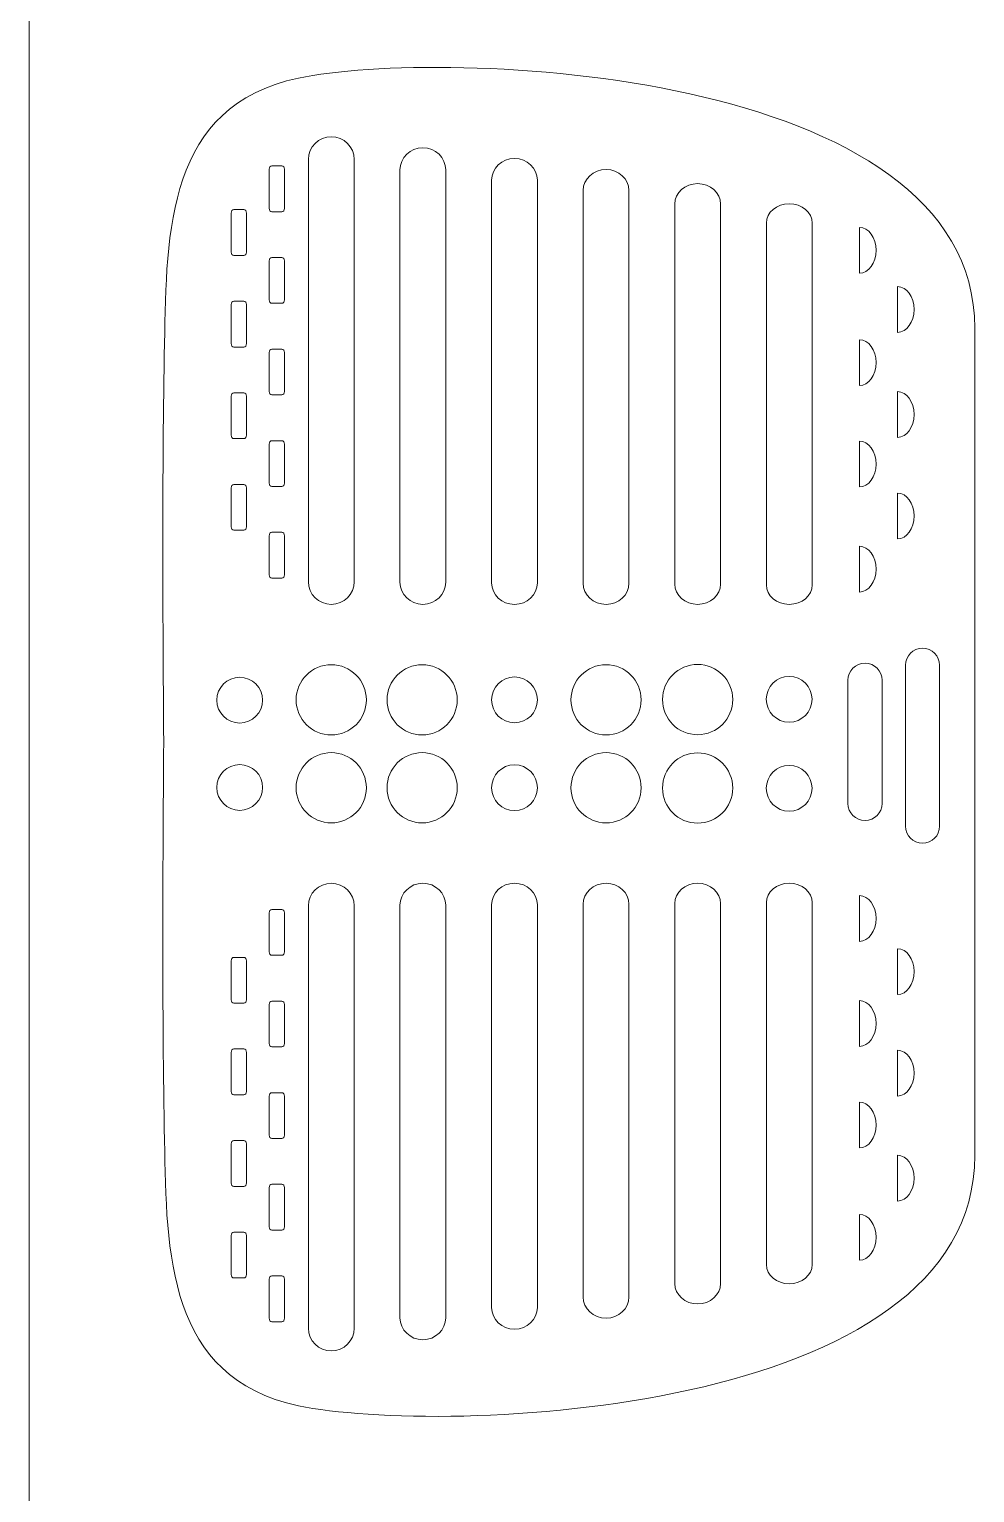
# Model space of a CAD drawing. Header units: millimetres. Extents: x 73 to 248, y -150 to 150.
# Drawn here: x 72.7 to 134.7, y -40.4 to 55.4 of the extents above; entities that cross this region are included whole.
import ezdxf

# ---------------------------------------------------------------- set-up
doc = ezdxf.new("R2010")
doc.units = ezdxf.units.MM
doc.header["$MEASUREMENT"] = 0
doc.layers.add('Layer 1', color=7, linetype='Continuous')

msp = doc.modelspace()

# ---------------------------------------------------------------- linework, layer by layer
at = {"layer": 'Layer 1', "color": 250, "lineweight": 18}
msp.add_open_spline([(72.7275, -150), (72.7275, -150), (72.7275, 150), (72.7275, 150)], degree=3, dxfattribs=at)
for points, knots in [([(134.6623, 8.7338), (134.6623, 8.7338), (134.6623, -18.3638), (134.6623, -18.3638), (134.6623, -35.4957), (99.6377, -36.7057), (90.3612, -34.7464), (81.7476, -32.9271), (81.7202, -24.7047), (81.5859, -17.3757), (81.4271, -8.7162), (81.4735, 0.0052), (81.5319, 8.7338), (81.4735, 17.4624), (81.4271, 26.1838), (81.5859, 34.8433), (81.7202, 42.1723), (81.7476, 50.3947), (90.3612, 52.214), (99.6377, 54.1733), (134.6623, 52.9633), (134.6623, 35.8314), (134.6623, 35.8314), (134.6623, 8.7338), (134.6623, 8.7338)], [0, 0, 0, 0, 0.125, 0.125, 0.125, 0.25, 0.25, 0.25, 0.375, 0.375, 0.375, 0.5, 0.5, 0.5, 0.625, 0.625, 0.625, 0.75, 0.75, 0.75, 0.875, 0.875, 0.875, 1, 1, 1, 1]), ([(91.0122, 19.222), (91.0122, 19.222), (91.0122, 46.8881), (91.0122, 46.8881), (91.0122, 47.7033), (91.6872, 48.3703), (92.5122, 48.3703), (92.5122, 48.3703), (92.5122, 48.3703), (92.5122, 48.3703), (93.3372, 48.3703), (94.0122, 47.7033), (94.0122, 46.8881), (94.0122, 46.8881), (94.0122, 19.222), (94.0122, 19.222), (94.0122, 18.4068), (93.3372, 17.7399), (92.5122, 17.7399), (92.5122, 17.7399), (92.5122, 17.7399), (92.5122, 17.7399), (91.6872, 17.7399), (91.0122, 18.4068), (91.0122, 19.222)], [0, 0, 0, 0, 0.125, 0.125, 0.125, 0.25, 0.25, 0.25, 0.375, 0.375, 0.375, 0.5, 0.5, 0.5, 0.625, 0.625, 0.625, 0.75, 0.75, 0.75, 0.875, 0.875, 0.875, 1, 1, 1, 1]), ([(97.0122, 46.1955), (97.0122, 46.1955), (97.0122, 19.1868), (97.0122, 19.1868), (97.0122, 18.391), (97.6872, 17.7399), (98.5122, 17.7399), (98.5122, 17.7399), (98.5122, 17.7399), (98.5122, 17.7399), (99.3372, 17.7399), (100.0122, 18.391), (100.0122, 19.1868), (100.0122, 19.1868), (100.0122, 46.1955), (100.0122, 46.1955), (100.0122, 46.9913), (99.3372, 47.6424), (98.5122, 47.6424), (98.5122, 47.6424), (98.5122, 47.6424), (98.5122, 47.6424), (97.6872, 47.6424), (97.0122, 46.9913), (97.0122, 46.1955)], [0, 0, 0, 0, 0.125, 0.125, 0.125, 0.25, 0.25, 0.25, 0.375, 0.375, 0.375, 0.5, 0.5, 0.5, 0.625, 0.625, 0.625, 0.75, 0.75, 0.75, 0.875, 0.875, 0.875, 1, 1, 1, 1]), ([(89.4459, 43.6796), (89.4459, 43.6796), (89.4459, 46.2372), (89.4459, 46.2372), (89.4459, 46.3589), (89.3712, 46.4584), (89.28, 46.4584), (89.28, 46.4584), (88.6118, 46.4584), (88.6118, 46.4584), (88.5205, 46.4584), (88.4459, 46.3589), (88.4459, 46.2372), (88.4459, 46.2372), (88.4459, 43.6796), (88.4459, 43.6796), (88.4459, 43.5579), (88.5205, 43.4584), (88.6118, 43.4584), (88.6118, 43.4584), (89.28, 43.4584), (89.28, 43.4584), (89.3712, 43.4584), (89.4459, 43.5579), (89.4459, 43.6796)], [0, 0, 0, 0, 0.125, 0.125, 0.125, 0.25, 0.25, 0.25, 0.375, 0.375, 0.375, 0.5, 0.5, 0.5, 0.625, 0.625, 0.625, 0.75, 0.75, 0.75, 0.875, 0.875, 0.875, 1, 1, 1, 1]), ([(103.0122, 45.5321), (103.0122, 45.5321), (103.0122, 19.153), (103.0122, 19.153), (103.0122, 18.3758), (103.6872, 17.7399), (104.5122, 17.7399), (104.5122, 17.7399), (104.5122, 17.7399), (104.5122, 17.7399), (105.3372, 17.7399), (106.0122, 18.3758), (106.0122, 19.153), (106.0122, 19.153), (106.0122, 45.5321), (106.0122, 45.5321), (106.0122, 46.3093), (105.3372, 46.9453), (104.5122, 46.9453), (104.5122, 46.9453), (104.5122, 46.9453), (104.5122, 46.9453), (103.6872, 46.9453), (103.0122, 46.3093), (103.0122, 45.5321)], [0, 0, 0, 0, 0.125, 0.125, 0.125, 0.25, 0.25, 0.25, 0.375, 0.375, 0.375, 0.5, 0.5, 0.5, 0.625, 0.625, 0.625, 0.75, 0.75, 0.75, 0.875, 0.875, 0.875, 1, 1, 1, 1]), ([(109.0122, 44.8454), (109.0122, 44.8454), (109.0122, 19.1181), (109.0122, 19.1181), (109.0122, 18.3601), (109.6872, 17.7399), (110.5122, 17.7399), (110.5122, 17.7399), (110.5122, 17.7399), (110.5122, 17.7399), (111.3372, 17.7399), (112.0122, 18.3601), (112.0122, 19.1181), (112.0122, 19.1181), (112.0122, 44.8454), (112.0122, 44.8454), (112.0122, 45.6034), (111.3372, 46.2236), (110.5122, 46.2236), (110.5122, 46.2236), (110.5122, 46.2236), (110.5122, 46.2236), (109.6872, 46.2236), (109.0122, 45.6034), (109.0122, 44.8454)], [0, 0, 0, 0, 0.125, 0.125, 0.125, 0.25, 0.25, 0.25, 0.375, 0.375, 0.375, 0.5, 0.5, 0.5, 0.625, 0.625, 0.625, 0.75, 0.75, 0.75, 0.875, 0.875, 0.875, 1, 1, 1, 1]), ([(115.0122, 43.9636), (115.0122, 43.9636), (115.0122, 19.0733), (115.0122, 19.0733), (115.0122, 18.3399), (115.6872, 17.7399), (116.5122, 17.7399), (116.5122, 17.7399), (116.5122, 17.7399), (116.5122, 17.7399), (117.3372, 17.7399), (118.0122, 18.3399), (118.0122, 19.0733), (118.0122, 19.0733), (118.0122, 43.9636), (118.0122, 43.9636), (118.0122, 44.697), (117.3372, 45.297), (116.5122, 45.297), (116.5122, 45.297), (116.5122, 45.297), (116.5122, 45.297), (115.6872, 45.297), (115.0122, 44.697), (115.0122, 43.9636)], [0, 0, 0, 0, 0.125, 0.125, 0.125, 0.25, 0.25, 0.25, 0.375, 0.375, 0.375, 0.5, 0.5, 0.5, 0.625, 0.625, 0.625, 0.75, 0.75, 0.75, 0.875, 0.875, 0.875, 1, 1, 1, 1]), ([(86.9547, 40.8167), (86.9547, 40.8167), (86.9547, 43.3743), (86.9547, 43.3743), (86.9547, 43.496), (86.88, 43.5955), (86.7888, 43.5955), (86.7888, 43.5955), (86.1206, 43.5955), (86.1206, 43.5955), (86.0293, 43.5955), (85.9547, 43.496), (85.9547, 43.3743), (85.9547, 43.3743), (85.9547, 40.8167), (85.9547, 40.8167), (85.9547, 40.695), (86.0293, 40.5955), (86.1206, 40.5955), (86.1206, 40.5955), (86.7888, 40.5955), (86.7888, 40.5955), (86.88, 40.5955), (86.9547, 40.695), (86.9547, 40.8167)], [0, 0, 0, 0, 0.125, 0.125, 0.125, 0.25, 0.25, 0.25, 0.375, 0.375, 0.375, 0.5, 0.5, 0.5, 0.625, 0.625, 0.625, 0.75, 0.75, 0.75, 0.875, 0.875, 0.875, 1, 1, 1, 1]), ([(121.0122, 42.711), (121.0122, 42.711), (121.0122, 19.0096), (121.0122, 19.0096), (121.0122, 18.3113), (121.6872, 17.7399), (122.5122, 17.7399), (122.5122, 17.7399), (122.5122, 17.7399), (122.5122, 17.7399), (123.3372, 17.7399), (124.0122, 18.3113), (124.0122, 19.0096), (124.0122, 19.0096), (124.0122, 42.711), (124.0122, 42.711), (124.0122, 43.4093), (123.3372, 43.9807), (122.5122, 43.9807), (122.5122, 43.9807), (122.5122, 43.9807), (122.5122, 43.9807), (121.6872, 43.9807), (121.0122, 43.4093), (121.0122, 42.711)], [0, 0, 0, 0, 0.125, 0.125, 0.125, 0.25, 0.25, 0.25, 0.375, 0.375, 0.375, 0.5, 0.5, 0.5, 0.625, 0.625, 0.625, 0.75, 0.75, 0.75, 0.875, 0.875, 0.875, 1, 1, 1, 1]), ([(127.1205, 42.4301), (127.7148, 42.4301), (128.1967, 41.7585), (128.1967, 40.9301), (128.1967, 40.1017), (127.7148, 39.4301), (127.1205, 39.4301), (127.1205, 39.4301), (127.1205, 42.4301), (127.1205, 42.4301)], [0, 0, 0, 0, 0.3333333, 0.3333333, 0.3333333, 0.6666667, 0.6666667, 0.6666667, 1, 1, 1, 1]), ([(89.4459, 37.6796), (89.4459, 37.6796), (89.4459, 40.2372), (89.4459, 40.2372), (89.4459, 40.3589), (89.3712, 40.4584), (89.28, 40.4584), (89.28, 40.4584), (88.6118, 40.4584), (88.6118, 40.4584), (88.5205, 40.4584), (88.4459, 40.3589), (88.4459, 40.2372), (88.4459, 40.2372), (88.4459, 37.6796), (88.4459, 37.6796), (88.4459, 37.5579), (88.5205, 37.4584), (88.6118, 37.4584), (88.6118, 37.4584), (89.28, 37.4584), (89.28, 37.4584), (89.3712, 37.4584), (89.4459, 37.5579), (89.4459, 37.6796)], [0, 0, 0, 0, 0.125, 0.125, 0.125, 0.25, 0.25, 0.25, 0.375, 0.375, 0.375, 0.5, 0.5, 0.5, 0.625, 0.625, 0.625, 0.75, 0.75, 0.75, 0.875, 0.875, 0.875, 1, 1, 1, 1]), ([(129.6111, 35.5571), (130.2054, 35.5571), (130.6873, 36.2287), (130.6873, 37.0571), (130.6873, 37.8855), (130.2054, 38.5571), (129.6111, 38.5571), (129.6111, 38.5571), (129.6111, 35.5571), (129.6111, 35.5571)], [0, 0, 0, 0, 0.3333333, 0.3333333, 0.3333333, 0.6666667, 0.6666667, 0.6666667, 1, 1, 1, 1]), ([(86.9547, 34.8167), (86.9547, 34.8167), (86.9547, 37.3743), (86.9547, 37.3743), (86.9547, 37.496), (86.88, 37.5955), (86.7888, 37.5955), (86.7888, 37.5955), (86.1206, 37.5955), (86.1206, 37.5955), (86.0293, 37.5955), (85.9547, 37.496), (85.9547, 37.3743), (85.9547, 37.3743), (85.9547, 34.8167), (85.9547, 34.8167), (85.9547, 34.695), (86.0293, 34.5955), (86.1206, 34.5955), (86.1206, 34.5955), (86.7888, 34.5955), (86.7888, 34.5955), (86.88, 34.5955), (86.9547, 34.695), (86.9547, 34.8167)], [0, 0, 0, 0, 0.125, 0.125, 0.125, 0.25, 0.25, 0.25, 0.375, 0.375, 0.375, 0.5, 0.5, 0.5, 0.625, 0.625, 0.625, 0.75, 0.75, 0.75, 0.875, 0.875, 0.875, 1, 1, 1, 1]), ([(127.1205, 35.0766), (127.7148, 35.0766), (128.1967, 34.405), (128.1967, 33.5766), (128.1967, 32.7482), (127.7148, 32.0766), (127.1205, 32.0766), (127.1205, 32.0766), (127.1205, 35.0766), (127.1205, 35.0766)], [0, 0, 0, 0, 0.3333333, 0.3333333, 0.3333333, 0.6666667, 0.6666667, 0.6666667, 1, 1, 1, 1]), ([(89.4459, 31.6796), (89.4459, 31.6796), (89.4459, 34.2372), (89.4459, 34.2372), (89.4459, 34.3589), (89.3712, 34.4584), (89.28, 34.4584), (89.28, 34.4584), (88.6118, 34.4584), (88.6118, 34.4584), (88.5205, 34.4584), (88.4459, 34.3589), (88.4459, 34.2372), (88.4459, 34.2372), (88.4459, 31.6796), (88.4459, 31.6796), (88.4459, 31.5579), (88.5205, 31.4584), (88.6118, 31.4584), (88.6118, 31.4584), (89.28, 31.4584), (89.28, 31.4584), (89.3712, 31.4584), (89.4459, 31.5579), (89.4459, 31.6796)], [0, 0, 0, 0, 0.125, 0.125, 0.125, 0.25, 0.25, 0.25, 0.375, 0.375, 0.375, 0.5, 0.5, 0.5, 0.625, 0.625, 0.625, 0.75, 0.75, 0.75, 0.875, 0.875, 0.875, 1, 1, 1, 1]), ([(129.6111, 28.6763), (130.2054, 28.6763), (130.6873, 29.3479), (130.6873, 30.1763), (130.6873, 31.0047), (130.2054, 31.6763), (129.6111, 31.6763), (129.6111, 31.6763), (129.6111, 28.6763), (129.6111, 28.6763)], [0, 0, 0, 0, 0.3333333, 0.3333333, 0.3333333, 0.6666667, 0.6666667, 0.6666667, 1, 1, 1, 1]), ([(86.9547, 28.8167), (86.9547, 28.8167), (86.9547, 31.3743), (86.9547, 31.3743), (86.9547, 31.496), (86.88, 31.5955), (86.7888, 31.5955), (86.7888, 31.5955), (86.1206, 31.5955), (86.1206, 31.5955), (86.0293, 31.5955), (85.9547, 31.496), (85.9547, 31.3743), (85.9547, 31.3743), (85.9547, 28.8167), (85.9547, 28.8167), (85.9547, 28.695), (86.0293, 28.5955), (86.1206, 28.5955), (86.1206, 28.5955), (86.7888, 28.5955), (86.7888, 28.5955), (86.88, 28.5955), (86.9547, 28.695), (86.9547, 28.8167)], [0, 0, 0, 0, 0.125, 0.125, 0.125, 0.25, 0.25, 0.25, 0.375, 0.375, 0.375, 0.5, 0.5, 0.5, 0.625, 0.625, 0.625, 0.75, 0.75, 0.75, 0.875, 0.875, 0.875, 1, 1, 1, 1]), ([(89.4459, 25.6796), (89.4459, 25.6796), (89.4459, 28.2372), (89.4459, 28.2372), (89.4459, 28.3589), (89.3712, 28.4584), (89.28, 28.4584), (89.28, 28.4584), (88.6118, 28.4584), (88.6118, 28.4584), (88.5205, 28.4584), (88.4459, 28.3589), (88.4459, 28.2372), (88.4459, 28.2372), (88.4459, 25.6796), (88.4459, 25.6796), (88.4459, 25.5579), (88.5205, 25.4584), (88.6118, 25.4584), (88.6118, 25.4584), (89.28, 25.4584), (89.28, 25.4584), (89.3712, 25.4584), (89.4459, 25.5579), (89.4459, 25.6796)], [0, 0, 0, 0, 0.125, 0.125, 0.125, 0.25, 0.25, 0.25, 0.375, 0.375, 0.375, 0.5, 0.5, 0.5, 0.625, 0.625, 0.625, 0.75, 0.75, 0.75, 0.875, 0.875, 0.875, 1, 1, 1, 1]), ([(127.1205, 28.4285), (127.7148, 28.4285), (128.1967, 27.7569), (128.1967, 26.9285), (128.1967, 26.1001), (127.7148, 25.4285), (127.1205, 25.4285), (127.1205, 25.4285), (127.1205, 28.4285), (127.1205, 28.4285)], [0, 0, 0, 0, 0.3333333, 0.3333333, 0.3333333, 0.6666667, 0.6666667, 0.6666667, 1, 1, 1, 1]), ([(86.9547, 22.8167), (86.9547, 22.8167), (86.9547, 25.3743), (86.9547, 25.3743), (86.9547, 25.496), (86.88, 25.5955), (86.7888, 25.5955), (86.7888, 25.5955), (86.1206, 25.5955), (86.1206, 25.5955), (86.0293, 25.5955), (85.9547, 25.496), (85.9547, 25.3743), (85.9547, 25.3743), (85.9547, 22.8167), (85.9547, 22.8167), (85.9547, 22.695), (86.0293, 22.5955), (86.1206, 22.5955), (86.1206, 22.5955), (86.7888, 22.5955), (86.7888, 22.5955), (86.88, 22.5955), (86.9547, 22.695), (86.9547, 22.8167)], [0, 0, 0, 0, 0.125, 0.125, 0.125, 0.25, 0.25, 0.25, 0.375, 0.375, 0.375, 0.5, 0.5, 0.5, 0.625, 0.625, 0.625, 0.75, 0.75, 0.75, 0.875, 0.875, 0.875, 1, 1, 1, 1]), ([(129.6111, 22.0282), (130.2054, 22.0282), (130.6873, 22.6998), (130.6873, 23.5282), (130.6873, 24.3566), (130.2054, 25.0282), (129.6111, 25.0282), (129.6111, 25.0282), (129.6111, 22.0282), (129.6111, 22.0282)], [0, 0, 0, 0, 0.3333333, 0.3333333, 0.3333333, 0.6666667, 0.6666667, 0.6666667, 1, 1, 1, 1]), ([(89.4459, 19.6796), (89.4459, 19.6796), (89.4459, 22.2372), (89.4459, 22.2372), (89.4459, 22.3589), (89.3712, 22.4584), (89.28, 22.4584), (89.28, 22.4584), (88.6118, 22.4584), (88.6118, 22.4584), (88.5205, 22.4584), (88.4459, 22.3589), (88.4459, 22.2372), (88.4459, 22.2372), (88.4459, 19.6796), (88.4459, 19.6796), (88.4459, 19.5579), (88.5205, 19.4584), (88.6118, 19.4584), (88.6118, 19.4584), (89.28, 19.4584), (89.28, 19.4584), (89.3712, 19.4584), (89.4459, 19.5579), (89.4459, 19.6796)], [0, 0, 0, 0, 0.125, 0.125, 0.125, 0.25, 0.25, 0.25, 0.375, 0.375, 0.375, 0.5, 0.5, 0.5, 0.625, 0.625, 0.625, 0.75, 0.75, 0.75, 0.875, 0.875, 0.875, 1, 1, 1, 1]), ([(127.1205, 21.5477), (127.7148, 21.5477), (128.1967, 20.8761), (128.1967, 20.0477), (128.1967, 19.2193), (127.7148, 18.5477), (127.1205, 18.5477), (127.1205, 18.5477), (127.1205, 21.5477), (127.1205, 21.5477)], [0, 0, 0, 0, 0.3333333, 0.3333333, 0.3333333, 0.6666667, 0.6666667, 0.6666667, 1, 1, 1, 1]), ([(132.3609, 3.2122), (132.3609, 3.2122), (132.3609, 13.7482), (132.3609, 13.7482), (132.3609, 14.3641), (131.857, 14.868), (131.2411, 14.868), (131.2411, 14.868), (131.2409, 14.868), (131.2409, 14.868), (130.625, 14.868), (130.1211, 14.3641), (130.1211, 13.7482), (130.1211, 13.7482), (130.1211, 3.2122), (130.1211, 3.2122), (130.1211, 2.5963), (130.625, 2.0924), (131.2409, 2.0924), (131.2409, 2.0924), (131.2411, 2.0924), (131.2411, 2.0924), (131.857, 2.0924), (132.3609, 2.5963), (132.3609, 3.2122)], [0, 0, 0, 0, 0.125, 0.125, 0.125, 0.25, 0.25, 0.25, 0.375, 0.375, 0.375, 0.5, 0.5, 0.5, 0.625, 0.625, 0.625, 0.75, 0.75, 0.75, 0.875, 0.875, 0.875, 1, 1, 1, 1]), ([(94.81, 11.4851), (94.81, 10.2149), (93.7802, 9.1851), (92.51, 9.1851), (91.2398, 9.1851), (90.21, 10.2149), (90.21, 11.4851), (90.21, 12.7553), (91.2398, 13.7851), (92.51, 13.7851), (93.7802, 13.7851), (94.81, 12.7553), (94.81, 11.4851)], [0, 0, 0, 0, 0.25, 0.25, 0.25, 0.5, 0.5, 0.5, 0.75, 0.75, 0.75, 1, 1, 1, 1]), ([(100.7631, 11.4851), (100.7631, 10.2149), (99.7333, 9.1851), (98.4631, 9.1851), (97.1929, 9.1851), (96.1631, 10.2149), (96.1631, 11.4851), (96.1631, 12.7553), (97.1929, 13.7851), (98.4631, 13.7851), (99.7333, 13.7851), (100.7631, 12.7553), (100.7631, 11.4851)], [0, 0, 0, 0, 0.25, 0.25, 0.25, 0.5, 0.5, 0.5, 0.75, 0.75, 0.75, 1, 1, 1, 1]), ([(112.8122, 11.4851), (112.8122, 12.7553), (111.7824, 13.7851), (110.5122, 13.7851), (109.242, 13.7851), (108.2122, 12.7553), (108.2122, 11.4851), (108.2122, 10.2149), (109.242, 9.1851), (110.5122, 9.1851), (111.7824, 9.1851), (112.8122, 10.2149), (112.8122, 11.4851)], [0, 0, 0, 0, 0.25, 0.25, 0.25, 0.5, 0.5, 0.5, 0.75, 0.75, 0.75, 1, 1, 1, 1]), ([(118.81, 11.5031), (118.81, 10.2329), (117.7802, 9.2031), (116.51, 9.2031), (115.2398, 9.2031), (114.21, 10.2329), (114.21, 11.5031), (114.21, 12.7733), (115.2398, 13.8031), (116.51, 13.8031), (117.7802, 13.8031), (118.81, 12.7733), (118.81, 11.5031)], [0, 0, 0, 0, 0.25, 0.25, 0.25, 0.5, 0.5, 0.5, 0.75, 0.75, 0.75, 1, 1, 1, 1]), ([(128.5966, 12.7656), (128.5966, 12.7656), (128.5966, 4.702), (128.5966, 4.702), (128.5966, 4.0861), (128.0927, 3.5822), (127.4768, 3.5822), (127.4768, 3.5822), (127.4766, 3.5822), (127.4766, 3.5822), (126.8607, 3.5822), (126.3568, 4.0861), (126.3568, 4.702), (126.3568, 4.702), (126.3568, 12.7656), (126.3568, 12.7656), (126.3568, 13.3815), (126.8607, 13.8854), (127.4766, 13.8854), (127.4766, 13.8854), (127.4768, 13.8854), (127.4768, 13.8854), (128.0927, 13.8854), (128.5966, 13.3815), (128.5966, 12.7656)], [0, 0, 0, 0, 0.125, 0.125, 0.125, 0.25, 0.25, 0.25, 0.375, 0.375, 0.375, 0.5, 0.5, 0.5, 0.625, 0.625, 0.625, 0.75, 0.75, 0.75, 0.875, 0.875, 0.875, 1, 1, 1, 1]), ([(88.0122, 11.4671), (88.0122, 12.2955), (87.3406, 12.9671), (86.5122, 12.9671), (85.6838, 12.9671), (85.0122, 12.2955), (85.0122, 11.4671), (85.0122, 10.6387), (85.6838, 9.9671), (86.5122, 9.9671), (87.3406, 9.9671), (88.0122, 10.6387), (88.0122, 11.4671)], [0, 0, 0, 0, 0.25, 0.25, 0.25, 0.5, 0.5, 0.5, 0.75, 0.75, 0.75, 1, 1, 1, 1]), ([(106.0122, 11.4851), (106.0122, 12.3135), (105.3406, 12.9851), (104.5122, 12.9851), (103.6838, 12.9851), (103.0122, 12.3135), (103.0122, 11.4851), (103.0122, 10.6567), (103.6838, 9.9851), (104.5122, 9.9851), (105.3406, 9.9851), (106.0122, 10.6567), (106.0122, 11.4851)], [0, 0, 0, 0, 0.25, 0.25, 0.25, 0.5, 0.5, 0.5, 0.75, 0.75, 0.75, 1, 1, 1, 1]), ([(124.0078, 11.5211), (124.0078, 10.6927), (123.3362, 10.0211), (122.5078, 10.0211), (121.6794, 10.0211), (121.0078, 10.6927), (121.0078, 11.5211), (121.0078, 12.3495), (121.6794, 13.0211), (122.5078, 13.0211), (123.3362, 13.0211), (124.0078, 12.3495), (124.0078, 11.5211)], [0, 0, 0, 0, 0.25, 0.25, 0.25, 0.5, 0.5, 0.5, 0.75, 0.75, 0.75, 1, 1, 1, 1]), ([(94.81, 5.7289), (94.81, 6.9991), (93.7802, 8.0289), (92.51, 8.0289), (91.2398, 8.0289), (90.21, 6.9991), (90.21, 5.7289), (90.21, 4.4587), (91.2398, 3.4289), (92.51, 3.4289), (93.7802, 3.4289), (94.81, 4.4587), (94.81, 5.7289)], [0, 0, 0, 0, 0.25, 0.25, 0.25, 0.5, 0.5, 0.5, 0.75, 0.75, 0.75, 1, 1, 1, 1]), ([(100.7631, 5.7289), (100.7631, 6.9991), (99.7333, 8.0289), (98.4631, 8.0289), (97.1929, 8.0289), (96.1631, 6.9991), (96.1631, 5.7289), (96.1631, 4.4587), (97.1929, 3.4289), (98.4631, 3.4289), (99.7333, 3.4289), (100.7631, 4.4587), (100.7631, 5.7289)], [0, 0, 0, 0, 0.25, 0.25, 0.25, 0.5, 0.5, 0.5, 0.75, 0.75, 0.75, 1, 1, 1, 1]), ([(112.8122, 5.7289), (112.8122, 4.4587), (111.7824, 3.4289), (110.5122, 3.4289), (109.242, 3.4289), (108.2122, 4.4587), (108.2122, 5.7289), (108.2122, 6.9991), (109.242, 8.0289), (110.5122, 8.0289), (111.7824, 8.0289), (112.8122, 6.9991), (112.8122, 5.7289)], [0, 0, 0, 0, 0.25, 0.25, 0.25, 0.5, 0.5, 0.5, 0.75, 0.75, 0.75, 1, 1, 1, 1]), ([(118.81, 5.7109), (118.81, 6.9811), (117.7802, 8.0109), (116.51, 8.0109), (115.2398, 8.0109), (114.21, 6.9811), (114.21, 5.7109), (114.21, 4.4407), (115.2398, 3.4109), (116.51, 3.4109), (117.7802, 3.4109), (118.81, 4.4407), (118.81, 5.7109)], [0, 0, 0, 0, 0.25, 0.25, 0.25, 0.5, 0.5, 0.5, 0.75, 0.75, 0.75, 1, 1, 1, 1]), ([(88.0122, 5.7469), (88.0122, 4.9185), (87.3406, 4.2469), (86.5122, 4.2469), (85.6838, 4.2469), (85.0122, 4.9185), (85.0122, 5.7469), (85.0122, 6.5753), (85.6838, 7.2469), (86.5122, 7.2469), (87.3406, 7.2469), (88.0122, 6.5753), (88.0122, 5.7469)], [0, 0, 0, 0, 0.25, 0.25, 0.25, 0.5, 0.5, 0.5, 0.75, 0.75, 0.75, 1, 1, 1, 1]), ([(106.0122, 5.7289), (106.0122, 4.9005), (105.3406, 4.2289), (104.5122, 4.2289), (103.6838, 4.2289), (103.0122, 4.9005), (103.0122, 5.7289), (103.0122, 6.5573), (103.6838, 7.2289), (104.5122, 7.2289), (105.3406, 7.2289), (106.0122, 6.5573), (106.0122, 5.7289)], [0, 0, 0, 0, 0.25, 0.25, 0.25, 0.5, 0.5, 0.5, 0.75, 0.75, 0.75, 1, 1, 1, 1]), ([(124.0078, 5.6929), (124.0078, 6.5213), (123.3362, 7.1929), (122.5078, 7.1929), (121.6794, 7.1929), (121.0078, 6.5213), (121.0078, 5.6929), (121.0078, 4.8645), (121.6794, 4.1929), (122.5078, 4.1929), (123.3362, 4.1929), (124.0078, 4.8645), (124.0078, 5.6929)], [0, 0, 0, 0, 0.25, 0.25, 0.25, 0.5, 0.5, 0.5, 0.75, 0.75, 0.75, 1, 1, 1, 1]), ([(91.0122, -2.008), (91.0122, -2.008), (91.0122, -29.6741), (91.0122, -29.6741), (91.0122, -30.4893), (91.6872, -31.1563), (92.5122, -31.1563), (92.5122, -31.1563), (92.5122, -31.1563), (92.5122, -31.1563), (93.3372, -31.1563), (94.0122, -30.4893), (94.0122, -29.6741), (94.0122, -29.6741), (94.0122, -2.008), (94.0122, -2.008), (94.0122, -1.1928), (93.3372, -0.5259), (92.5122, -0.5259), (92.5122, -0.5259), (92.5122, -0.5259), (92.5122, -0.5259), (91.6872, -0.5259), (91.0122, -1.1928), (91.0122, -2.008)], [0, 0, 0, 0, 0.125, 0.125, 0.125, 0.25, 0.25, 0.25, 0.375, 0.375, 0.375, 0.5, 0.5, 0.5, 0.625, 0.625, 0.625, 0.75, 0.75, 0.75, 0.875, 0.875, 0.875, 1, 1, 1, 1]), ([(97.0122, -28.9815), (97.0122, -28.9815), (97.0122, -1.9728), (97.0122, -1.9728), (97.0122, -1.177), (97.6872, -0.5259), (98.5122, -0.5259), (98.5122, -0.5259), (98.5122, -0.5259), (98.5122, -0.5259), (99.3372, -0.5259), (100.0122, -1.177), (100.0122, -1.9728), (100.0122, -1.9728), (100.0122, -28.9815), (100.0122, -28.9815), (100.0122, -29.7773), (99.3372, -30.4284), (98.5122, -30.4284), (98.5122, -30.4284), (98.5122, -30.4284), (98.5122, -30.4284), (97.6872, -30.4284), (97.0122, -29.7773), (97.0122, -28.9815)], [0, 0, 0, 0, 0.125, 0.125, 0.125, 0.25, 0.25, 0.25, 0.375, 0.375, 0.375, 0.5, 0.5, 0.5, 0.625, 0.625, 0.625, 0.75, 0.75, 0.75, 0.875, 0.875, 0.875, 1, 1, 1, 1]), ([(103.0122, -28.3181), (103.0122, -28.3181), (103.0122, -1.939), (103.0122, -1.939), (103.0122, -1.1618), (103.6872, -0.5259), (104.5122, -0.5259), (104.5122, -0.5259), (104.5122, -0.5259), (104.5122, -0.5259), (105.3372, -0.5259), (106.0122, -1.1618), (106.0122, -1.939), (106.0122, -1.939), (106.0122, -28.3181), (106.0122, -28.3181), (106.0122, -29.0953), (105.3372, -29.7313), (104.5122, -29.7313), (104.5122, -29.7313), (104.5122, -29.7313), (104.5122, -29.7313), (103.6872, -29.7313), (103.0122, -29.0953), (103.0122, -28.3181)], [0, 0, 0, 0, 0.125, 0.125, 0.125, 0.25, 0.25, 0.25, 0.375, 0.375, 0.375, 0.5, 0.5, 0.5, 0.625, 0.625, 0.625, 0.75, 0.75, 0.75, 0.875, 0.875, 0.875, 1, 1, 1, 1]), ([(109.0122, -27.6314), (109.0122, -27.6314), (109.0122, -1.9041), (109.0122, -1.9041), (109.0122, -1.1461), (109.6872, -0.5259), (110.5122, -0.5259), (110.5122, -0.5259), (110.5122, -0.5259), (110.5122, -0.5259), (111.3372, -0.5259), (112.0122, -1.1461), (112.0122, -1.9041), (112.0122, -1.9041), (112.0122, -27.6314), (112.0122, -27.6314), (112.0122, -28.3894), (111.3372, -29.0096), (110.5122, -29.0096), (110.5122, -29.0096), (110.5122, -29.0096), (110.5122, -29.0096), (109.6872, -29.0096), (109.0122, -28.3894), (109.0122, -27.6314)], [0, 0, 0, 0, 0.125, 0.125, 0.125, 0.25, 0.25, 0.25, 0.375, 0.375, 0.375, 0.5, 0.5, 0.5, 0.625, 0.625, 0.625, 0.75, 0.75, 0.75, 0.875, 0.875, 0.875, 1, 1, 1, 1]), ([(115.0122, -26.7496), (115.0122, -26.7496), (115.0122, -1.8593), (115.0122, -1.8593), (115.0122, -1.1259), (115.6872, -0.5259), (116.5122, -0.5259), (116.5122, -0.5259), (116.5122, -0.5259), (116.5122, -0.5259), (117.3372, -0.5259), (118.0122, -1.1259), (118.0122, -1.8593), (118.0122, -1.8593), (118.0122, -26.7496), (118.0122, -26.7496), (118.0122, -27.483), (117.3372, -28.083), (116.5122, -28.083), (116.5122, -28.083), (116.5122, -28.083), (116.5122, -28.083), (115.6872, -28.083), (115.0122, -27.483), (115.0122, -26.7496)], [0, 0, 0, 0, 0.125, 0.125, 0.125, 0.25, 0.25, 0.25, 0.375, 0.375, 0.375, 0.5, 0.5, 0.5, 0.625, 0.625, 0.625, 0.75, 0.75, 0.75, 0.875, 0.875, 0.875, 1, 1, 1, 1]), ([(121.0122, -25.497), (121.0122, -25.497), (121.0122, -1.7956), (121.0122, -1.7956), (121.0122, -1.0973), (121.6872, -0.5259), (122.5122, -0.5259), (122.5122, -0.5259), (122.5122, -0.5259), (122.5122, -0.5259), (123.3372, -0.5259), (124.0122, -1.0973), (124.0122, -1.7956), (124.0122, -1.7956), (124.0122, -25.497), (124.0122, -25.497), (124.0122, -26.1953), (123.3372, -26.7667), (122.5122, -26.7667), (122.5122, -26.7667), (122.5122, -26.7667), (122.5122, -26.7667), (121.6872, -26.7667), (121.0122, -26.1953), (121.0122, -25.497)], [0, 0, 0, 0, 0.125, 0.125, 0.125, 0.25, 0.25, 0.25, 0.375, 0.375, 0.375, 0.5, 0.5, 0.5, 0.625, 0.625, 0.625, 0.75, 0.75, 0.75, 0.875, 0.875, 0.875, 1, 1, 1, 1]), ([(127.1205, -4.3337), (127.7148, -4.3337), (128.1967, -3.6621), (128.1967, -2.8337), (128.1967, -2.0053), (127.7148, -1.3337), (127.1205, -1.3337), (127.1205, -1.3337), (127.1205, -4.3337), (127.1205, -4.3337)], [0, 0, 0, 0, 0.3333333, 0.3333333, 0.3333333, 0.6666667, 0.6666667, 0.6666667, 1, 1, 1, 1]), ([(89.4459, -2.4656), (89.4459, -2.4656), (89.4459, -5.0232), (89.4459, -5.0232), (89.4459, -5.1449), (89.3712, -5.2444), (89.28, -5.2444), (89.28, -5.2444), (88.6118, -5.2444), (88.6118, -5.2444), (88.5205, -5.2444), (88.4459, -5.1449), (88.4459, -5.0232), (88.4459, -5.0232), (88.4459, -2.4656), (88.4459, -2.4656), (88.4459, -2.3439), (88.5205, -2.2444), (88.6118, -2.2444), (88.6118, -2.2444), (89.28, -2.2444), (89.28, -2.2444), (89.3712, -2.2444), (89.4459, -2.3439), (89.4459, -2.4656)], [0, 0, 0, 0, 0.125, 0.125, 0.125, 0.25, 0.25, 0.25, 0.375, 0.375, 0.375, 0.5, 0.5, 0.5, 0.625, 0.625, 0.625, 0.75, 0.75, 0.75, 0.875, 0.875, 0.875, 1, 1, 1, 1]), ([(86.9547, -5.6027), (86.9547, -5.6027), (86.9547, -8.1603), (86.9547, -8.1603), (86.9547, -8.282), (86.88, -8.3815), (86.7888, -8.3815), (86.7888, -8.3815), (86.1206, -8.3815), (86.1206, -8.3815), (86.0293, -8.3815), (85.9547, -8.282), (85.9547, -8.1603), (85.9547, -8.1603), (85.9547, -5.6027), (85.9547, -5.6027), (85.9547, -5.481), (86.0293, -5.3815), (86.1206, -5.3815), (86.1206, -5.3815), (86.7888, -5.3815), (86.7888, -5.3815), (86.88, -5.3815), (86.9547, -5.481), (86.9547, -5.6027)], [0, 0, 0, 0, 0.125, 0.125, 0.125, 0.25, 0.25, 0.25, 0.375, 0.375, 0.375, 0.5, 0.5, 0.5, 0.625, 0.625, 0.625, 0.75, 0.75, 0.75, 0.875, 0.875, 0.875, 1, 1, 1, 1]), ([(129.6111, -4.8142), (130.2054, -4.8142), (130.6873, -5.4858), (130.6873, -6.3142), (130.6873, -7.1426), (130.2054, -7.8142), (129.6111, -7.8142), (129.6111, -7.8142), (129.6111, -4.8142), (129.6111, -4.8142)], [0, 0, 0, 0, 0.3333333, 0.3333333, 0.3333333, 0.6666667, 0.6666667, 0.6666667, 1, 1, 1, 1]), ([(89.4459, -8.4656), (89.4459, -8.4656), (89.4459, -11.0232), (89.4459, -11.0232), (89.4459, -11.1449), (89.3712, -11.2444), (89.28, -11.2444), (89.28, -11.2444), (88.6118, -11.2444), (88.6118, -11.2444), (88.5205, -11.2444), (88.4459, -11.1449), (88.4459, -11.0232), (88.4459, -11.0232), (88.4459, -8.4656), (88.4459, -8.4656), (88.4459, -8.3439), (88.5205, -8.2444), (88.6118, -8.2444), (88.6118, -8.2444), (89.28, -8.2444), (89.28, -8.2444), (89.3712, -8.2444), (89.4459, -8.3439), (89.4459, -8.4656)], [0, 0, 0, 0, 0.125, 0.125, 0.125, 0.25, 0.25, 0.25, 0.375, 0.375, 0.375, 0.5, 0.5, 0.5, 0.625, 0.625, 0.625, 0.75, 0.75, 0.75, 0.875, 0.875, 0.875, 1, 1, 1, 1]), ([(127.1205, -11.2145), (127.7148, -11.2145), (128.1967, -10.5429), (128.1967, -9.7145), (128.1967, -8.8861), (127.7148, -8.2145), (127.1205, -8.2145), (127.1205, -8.2145), (127.1205, -11.2145), (127.1205, -11.2145)], [0, 0, 0, 0, 0.3333333, 0.3333333, 0.3333333, 0.6666667, 0.6666667, 0.6666667, 1, 1, 1, 1]), ([(86.9547, -11.6027), (86.9547, -11.6027), (86.9547, -14.1603), (86.9547, -14.1603), (86.9547, -14.282), (86.88, -14.3815), (86.7888, -14.3815), (86.7888, -14.3815), (86.1206, -14.3815), (86.1206, -14.3815), (86.0293, -14.3815), (85.9547, -14.282), (85.9547, -14.1603), (85.9547, -14.1603), (85.9547, -11.6027), (85.9547, -11.6027), (85.9547, -11.481), (86.0293, -11.3815), (86.1206, -11.3815), (86.1206, -11.3815), (86.7888, -11.3815), (86.7888, -11.3815), (86.88, -11.3815), (86.9547, -11.481), (86.9547, -11.6027)], [0, 0, 0, 0, 0.125, 0.125, 0.125, 0.25, 0.25, 0.25, 0.375, 0.375, 0.375, 0.5, 0.5, 0.5, 0.625, 0.625, 0.625, 0.75, 0.75, 0.75, 0.875, 0.875, 0.875, 1, 1, 1, 1]), ([(129.6111, -11.4623), (130.2054, -11.4623), (130.6873, -12.1339), (130.6873, -12.9623), (130.6873, -13.7907), (130.2054, -14.4623), (129.6111, -14.4623), (129.6111, -14.4623), (129.6111, -11.4623), (129.6111, -11.4623)], [0, 0, 0, 0, 0.3333333, 0.3333333, 0.3333333, 0.6666667, 0.6666667, 0.6666667, 1, 1, 1, 1]), ([(89.4459, -14.4656), (89.4459, -14.4656), (89.4459, -17.0232), (89.4459, -17.0232), (89.4459, -17.1449), (89.3712, -17.2444), (89.28, -17.2444), (89.28, -17.2444), (88.6118, -17.2444), (88.6118, -17.2444), (88.5205, -17.2444), (88.4459, -17.1449), (88.4459, -17.0232), (88.4459, -17.0232), (88.4459, -14.4656), (88.4459, -14.4656), (88.4459, -14.3439), (88.5205, -14.2444), (88.6118, -14.2444), (88.6118, -14.2444), (89.28, -14.2444), (89.28, -14.2444), (89.3712, -14.2444), (89.4459, -14.3439), (89.4459, -14.4656)], [0, 0, 0, 0, 0.125, 0.125, 0.125, 0.25, 0.25, 0.25, 0.375, 0.375, 0.375, 0.5, 0.5, 0.5, 0.625, 0.625, 0.625, 0.75, 0.75, 0.75, 0.875, 0.875, 0.875, 1, 1, 1, 1]), ([(127.1205, -17.8626), (127.7148, -17.8626), (128.1967, -17.191), (128.1967, -16.3626), (128.1967, -15.5342), (127.7148, -14.8626), (127.1205, -14.8626), (127.1205, -14.8626), (127.1205, -17.8626), (127.1205, -17.8626)], [0, 0, 0, 0, 0.3333333, 0.3333333, 0.3333333, 0.6666667, 0.6666667, 0.6666667, 1, 1, 1, 1]), ([(86.9547, -17.6027), (86.9547, -17.6027), (86.9547, -20.1603), (86.9547, -20.1603), (86.9547, -20.282), (86.88, -20.3815), (86.7888, -20.3815), (86.7888, -20.3815), (86.1206, -20.3815), (86.1206, -20.3815), (86.0293, -20.3815), (85.9547, -20.282), (85.9547, -20.1603), (85.9547, -20.1603), (85.9547, -17.6027), (85.9547, -17.6027), (85.9547, -17.481), (86.0293, -17.3815), (86.1206, -17.3815), (86.1206, -17.3815), (86.7888, -17.3815), (86.7888, -17.3815), (86.88, -17.3815), (86.9547, -17.481), (86.9547, -17.6027)], [0, 0, 0, 0, 0.125, 0.125, 0.125, 0.25, 0.25, 0.25, 0.375, 0.375, 0.375, 0.5, 0.5, 0.5, 0.625, 0.625, 0.625, 0.75, 0.75, 0.75, 0.875, 0.875, 0.875, 1, 1, 1, 1]), ([(129.6111, -18.3431), (130.2054, -18.3431), (130.6873, -19.0147), (130.6873, -19.8431), (130.6873, -20.6715), (130.2054, -21.3431), (129.6111, -21.3431), (129.6111, -21.3431), (129.6111, -18.3431), (129.6111, -18.3431)], [0, 0, 0, 0, 0.3333333, 0.3333333, 0.3333333, 0.6666667, 0.6666667, 0.6666667, 1, 1, 1, 1]), ([(89.4459, -20.4656), (89.4459, -20.4656), (89.4459, -23.0232), (89.4459, -23.0232), (89.4459, -23.1449), (89.3712, -23.2444), (89.28, -23.2444), (89.28, -23.2444), (88.6118, -23.2444), (88.6118, -23.2444), (88.5205, -23.2444), (88.4459, -23.1449), (88.4459, -23.0232), (88.4459, -23.0232), (88.4459, -20.4656), (88.4459, -20.4656), (88.4459, -20.3439), (88.5205, -20.2444), (88.6118, -20.2444), (88.6118, -20.2444), (89.28, -20.2444), (89.28, -20.2444), (89.3712, -20.2444), (89.4459, -20.3439), (89.4459, -20.4656)], [0, 0, 0, 0, 0.125, 0.125, 0.125, 0.25, 0.25, 0.25, 0.375, 0.375, 0.375, 0.5, 0.5, 0.5, 0.625, 0.625, 0.625, 0.75, 0.75, 0.75, 0.875, 0.875, 0.875, 1, 1, 1, 1]), ([(127.1205, -25.2161), (127.7148, -25.2161), (128.1967, -24.5445), (128.1967, -23.7161), (128.1967, -22.8877), (127.7148, -22.2161), (127.1205, -22.2161), (127.1205, -22.2161), (127.1205, -25.2161), (127.1205, -25.2161)], [0, 0, 0, 0, 0.3333333, 0.3333333, 0.3333333, 0.6666667, 0.6666667, 0.6666667, 1, 1, 1, 1]), ([(86.9547, -23.6027), (86.9547, -23.6027), (86.9547, -26.1603), (86.9547, -26.1603), (86.9547, -26.282), (86.88, -26.3815), (86.7888, -26.3815), (86.7888, -26.3815), (86.1206, -26.3815), (86.1206, -26.3815), (86.0293, -26.3815), (85.9547, -26.282), (85.9547, -26.1603), (85.9547, -26.1603), (85.9547, -23.6027), (85.9547, -23.6027), (85.9547, -23.481), (86.0293, -23.3815), (86.1206, -23.3815), (86.1206, -23.3815), (86.7888, -23.3815), (86.7888, -23.3815), (86.88, -23.3815), (86.9547, -23.481), (86.9547, -23.6027)], [0, 0, 0, 0, 0.125, 0.125, 0.125, 0.25, 0.25, 0.25, 0.375, 0.375, 0.375, 0.5, 0.5, 0.5, 0.625, 0.625, 0.625, 0.75, 0.75, 0.75, 0.875, 0.875, 0.875, 1, 1, 1, 1]), ([(89.4459, -26.4656), (89.4459, -26.4656), (89.4459, -29.0232), (89.4459, -29.0232), (89.4459, -29.1449), (89.3712, -29.2444), (89.28, -29.2444), (89.28, -29.2444), (88.6118, -29.2444), (88.6118, -29.2444), (88.5205, -29.2444), (88.4459, -29.1449), (88.4459, -29.0232), (88.4459, -29.0232), (88.4459, -26.4656), (88.4459, -26.4656), (88.4459, -26.3439), (88.5205, -26.2444), (88.6118, -26.2444), (88.6118, -26.2444), (89.28, -26.2444), (89.28, -26.2444), (89.3712, -26.2444), (89.4459, -26.3439), (89.4459, -26.4656)], [0, 0, 0, 0, 0.125, 0.125, 0.125, 0.25, 0.25, 0.25, 0.375, 0.375, 0.375, 0.5, 0.5, 0.5, 0.625, 0.625, 0.625, 0.75, 0.75, 0.75, 0.875, 0.875, 0.875, 1, 1, 1, 1])]:
    msp.add_open_spline(points, degree=3, knots=knots, dxfattribs=at)

doc.saveas('drawing.dxf')
